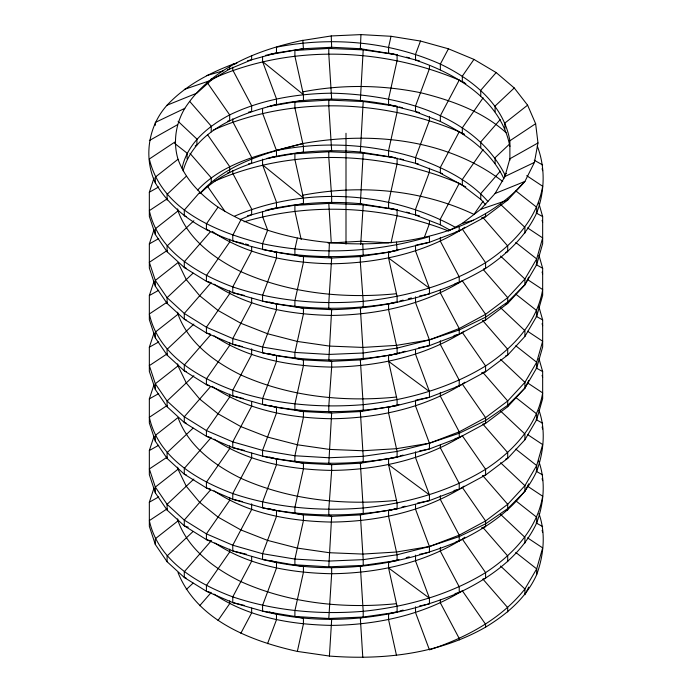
<?xml version="1.0" encoding="UTF-8"?>
<svg xmlns="http://www.w3.org/2000/svg" width="692" height="692" viewBox="0 0 692 692"><rect width="100%" height="100%" fill="white"/><g stroke="black" fill="none" stroke-linecap="round" stroke-linejoin="round"><path stroke-width="1.04" d="M329.409 242.754L328.795 256.853L331.658 258.021L360.342 256.585L388.575 252.277L429.429 242.304L459.228 230.938L485.585 216.734L507.712 200.075L524.917 181.434L534.414 162.421L537.978 142.967L535.634 123.695L527.598 105.175L514.26 87.971L496.155 72.565L473.959 59.4L448.442 48.803L420.494 41.044L391.015 36.287L360.956 34.6L331.252 35.949L300.7 40.759C256.343 50.429 210.48 68.646 184.825 108.341C175.733 123.704 172.905 142.05 178.017 159.255C185.335 179.462 200.775 194.98 218.041 207.15C270.736 240.297 335.534 247.918 396.481 242.053C444.117 236.517 492.6 218.118 524.917 181.434L495.091 193.5L480.758 209.269L462.325 223.395L448.598 230.938M360.956 34.6L360.342 48.7L363.205 49.867L397.096 54.755L397.096 60.489L388.575 98.93L388.575 104.674L419.499 112.588M538.956 513.585C545.962 533.298 543.756 555.235 536.681 574.628C526.396 597.715 506.778 614.297 485.585 627.151C438.468 654.199 382.754 660.194 329.409 656.051L331.658 619.651L328.795 618.484L294.904 616.468L262.571 611.114L232.772 602.611L206.415 591.279L184.288 577.491L167.083 561.722L155.319 544.492L149.342 526.361L149.342 502.193L153.987 488.085M360.722 244.38L363.205 204.849L360.342 203.682C329.626 200.879 298.633 202.843 268.531 209.564M297.344 238.117L294.904 249.103L294.904 254.838L303.425 256.585L331.658 258.021L328.795 302.776L328.795 308.52L331.658 309.687C385.141 308.312 439.403 296.115 485.585 268.392C506.786 254.31 525.747 236.318 536.681 212.998C544.855 191.58 545.504 167.447 537.251 145.951M391.015 36.287L388.575 47.272L388.575 53.007L419.499 60.931M178.017 572.552C197.09 620.464 250.634 640.991 297.344 651.414L303.425 623.959L303.425 618.216L294.904 616.468L294.904 610.733L303.425 572.293L303.425 566.549L262.571 559.447L232.772 550.953L206.415 539.622L184.288 525.833L167.083 510.065L155.319 492.834L149.342 474.703L149.342 450.527L153.987 436.427M391.015 242.935L397.096 215.48L397.096 209.737L360.342 203.682L363.205 153.191L360.342 152.024C329.963 149.264 299.307 151.098 269.525 157.69M495.091 193.5L504.901 176.512L509.883 158.771L537.978 142.967M153.987 229.779L149.342 243.878L149.342 268.055L155.319 286.185L167.083 303.416L184.288 319.185L206.415 332.973L232.772 344.305L262.571 352.808L276.48 355.679L303.425 359.909L331.658 361.345L360.342 359.909L397.096 353.863L429.429 345.628L459.228 334.262L485.585 320.059L507.712 303.399L524.917 284.758L536.681 264.655L542.658 243.662L542.658 216.613L538.67 202.618M153.987 281.445L149.342 295.545L149.342 319.713L155.319 337.843L167.083 355.082L184.288 370.851L206.415 384.631L232.772 395.971L262.571 404.465L276.48 407.337L303.425 411.567L331.658 413.012L360.342 411.576L397.096 405.521L429.429 397.295L459.228 385.92L485.585 371.716L507.712 355.065L524.917 336.424L536.681 316.322L542.658 295.32L542.658 268.28L538.956 255.279M153.987 333.103L149.342 347.202L149.342 371.379L155.319 389.51L167.083 406.74L184.288 422.509L206.415 436.297L232.772 447.629L262.571 456.123L276.48 459.004L303.425 463.233L331.658 464.669L360.342 463.233L397.096 457.178L429.429 448.952L459.228 437.586L485.585 423.383L507.712 406.723L524.917 388.082L536.681 367.98L542.658 346.977L542.658 319.938L538.67 305.942M153.987 384.769L149.342 398.869L149.342 423.037L155.319 441.167L167.083 458.398L184.288 474.176L206.415 487.955L232.772 499.287L262.571 507.79L276.48 510.661L303.425 514.891L331.658 516.327L360.342 514.9L397.096 508.845L429.429 500.61L459.228 489.244L485.585 475.041L507.712 458.389L524.917 439.749L536.681 419.646L542.658 398.644L542.658 371.604L538.956 358.603M268.202 508.386L276.48 510.661L276.48 516.405L262.571 553.712L262.571 559.447C327.904 575.744 397.658 566.938 459.228 540.91C490.983 525.859 521.405 503.932 536.681 471.304C543.756 451.919 545.962 429.974 538.956 410.261M271.299 560.901L276.48 562.328L276.48 568.063L262.571 605.37L262.571 611.114C327.904 627.402 397.658 618.605 459.228 592.568C490.983 577.517 521.405 555.589 536.681 522.962C543.929 503.24 545.919 480.923 538.67 460.924M398.938 559.517L388.575 562.25L388.575 567.985L397.096 606.426L397.096 612.169L363.205 617.048L328.795 618.484L331.658 573.737L331.658 567.994L328.795 566.826L331.658 516.327L328.795 515.159L328.795 509.424L331.658 470.413L331.658 464.669L328.795 463.502L331.658 413.012L328.795 411.844L328.795 406.1L331.658 367.089L331.658 361.345L328.795 360.177L331.658 309.687L303.425 308.243L294.904 306.504L294.904 300.76L303.425 262.32L303.425 256.585C248.696 248.93 185.447 233.853 155.319 182.861C143.443 157.352 148.183 126.074 167.083 105.193C185.006 85.99 208.422 73.447 232.772 64.304L236.88 63.136M396.871 508.404L388.575 510.584L388.575 516.327L397.096 554.768L397.096 560.503L363.205 565.39L328.795 566.826L294.904 564.81L294.904 559.067L303.425 520.635L303.425 514.891L294.904 513.153L294.904 507.409L303.425 468.968L303.425 463.233L294.904 461.486L294.904 455.751L303.425 417.311L303.425 411.567L294.904 409.828L294.904 404.085L303.425 365.644L303.425 359.909L294.904 358.162L294.904 352.427L303.425 313.986L303.425 308.243L276.48 304.022L262.571 301.141L232.772 292.647L206.415 281.307L184.288 267.527L167.083 251.758L155.319 234.519L149.342 216.388L149.342 192.22L153.987 178.121M182.117 168.044C187.273 143.201 208.309 126.195 229.675 114.907C261.368 99.57 296.678 93.645 331.658 93.186C395.253 94.64 473.527 113.133 504.901 174.704L505.454 176.676M183.112 170.812C194.426 130.477 239.743 113.661 276.48 104.596C316.261 96.508 357.522 97.702 397.096 106.412L397.096 112.156L388.575 150.596L388.575 156.331L418.504 164.047M267.536 230.419L262.571 243.74L262.571 249.483C306.815 258.799 352.686 258.791 397.096 250.539L396.481 242.053M420.494 41.044L415.52 54.365L415.52 60.109C456.495 73.88 501.363 100.582 509.883 146.522M267.536 643.707L276.48 619.729L276.48 613.986L269.231 611.987M424.213 237.693L429.429 223.706L429.429 220.835M167.101 250.53L149.342 262.311L155.319 280.442L167.083 297.672L184.288 313.45L206.415 327.23L232.772 338.57L262.571 347.064L294.904 352.427L328.795 354.442L363.205 353.007L397.096 348.119L429.429 339.884L459.228 329.954L485.585 317.187L507.712 301.963L524.917 284.758L528.714 277.155M167.101 353.854L149.342 365.635L155.319 383.766L167.083 400.997L184.288 416.774L206.415 430.554L232.772 441.885L262.571 450.388L294.904 455.751L328.795 457.758L363.205 456.331L397.096 451.443L429.429 443.209L459.228 433.278L485.585 420.511L507.712 405.287L524.917 388.082L528.714 380.479M167.101 457.178L149.342 468.96L155.319 487.09L167.083 504.321L184.288 520.09L206.415 533.878L232.772 545.209L262.571 553.712L294.904 559.067L328.795 561.082L363.205 559.646L397.096 554.768L429.429 546.533L459.228 536.603L485.585 523.835L507.712 508.611L524.917 491.406L528.714 483.803M528.714 587.127L524.917 594.731L524.917 588.987L536.681 568.885L542.658 547.891L527.598 537.892M240.859 219.961L232.772 235.245L232.772 240.98L243.255 243.498M448.442 48.803L440.354 64.079L440.354 69.823M465.82 83.645L459.228 80.09L440.354 115.746L440.354 121.481C466.192 134.127 491.277 151.963 503.871 178.648M463.934 134.291L459.228 131.757L440.354 167.403L440.354 173.147L462.325 185.222L480.758 199.339L485.775 204.858M465.82 186.97L459.228 183.415L440.354 219.061L440.354 224.805L450.423 230.341M240.859 633.258L251.646 612.887L251.646 608.104M218.041 207.15L206.415 223.905L206.415 229.649L209.442 230.514M473.959 59.4L462.325 76.155L462.325 81.898L464.349 82.478M483.137 97.823L462.325 127.821L462.325 133.556L464.349 134.136M483.137 149.489L462.325 179.479L462.325 185.222M483.137 201.147L473.959 214.382C420.995 189.374 360.004 184.332 302.811 195.205M218.041 620.439L229.675 603.675L229.675 600.812M199.694 192.419L184.288 210.126L184.288 215.861L186.286 216.544M210.567 231.578L184.288 261.784L184.288 267.527L186.286 268.211M211.242 282.457L184.288 313.45L184.288 319.185L186.286 319.868M210.567 334.902L184.288 365.108L184.288 370.851L186.286 371.526M210.567 386.568L184.288 416.774L184.288 422.509L186.286 423.193M496.155 72.565L480.758 90.271L480.758 96.015M211.242 437.448L184.288 468.432L184.288 474.176L186.286 474.85M500.238 119.543L480.758 141.938L480.758 147.673M210.567 489.893L184.288 520.09L184.288 525.833L188.285 527.192M500.238 171.201L480.758 193.596L480.758 199.339M211.242 540.772L184.288 571.756L184.288 577.491L186.286 578.175M199.694 605.708L211.242 592.43M199.927 193.44C225.687 164.54 264.344 153.114 300.7 144.083L302.811 143.547C370.454 131.35 446.859 138.504 502.738 181.494M186.26 176.278L167.083 194.357L167.083 200.092M193.864 220.765L167.083 246.015L167.083 251.758M193.103 273.141L167.083 297.672L167.083 303.416M193.864 324.09L167.083 349.339L167.083 355.082M193.864 375.747L167.083 400.997L167.083 406.74M514.26 87.971L495.091 106.049L495.091 111.784M193.103 428.132L167.083 452.663L167.083 458.398M509.667 143.971L495.091 157.707L495.091 163.45M193.864 479.072L167.083 504.321L167.083 510.065M193.103 531.456L167.083 555.987L167.083 561.722M186.26 589.567L193.103 583.114M197.704 189.997C225.125 160.933 265.823 153.304 302.811 143.547M200.092 193.587C220.523 172.965 248.826 162.914 276.48 156.254L276.48 150.519L262.571 113.211L262.571 108.428M178.017 159.255L155.319 177.117L155.319 182.861M177.671 208.88L178.017 210.922L155.319 228.784L155.319 234.519M177.671 312.204L178.017 314.246L155.319 332.108L155.319 337.843M177.671 363.862L178.017 365.904L155.319 383.766L155.319 389.51M527.598 105.175L504.901 123.038L504.901 128.781M506.587 173.381L504.901 174.704L504.901 176.616M177.671 467.187L178.017 469.228L155.319 487.09L155.319 492.834M177.671 518.844L178.017 520.886L155.319 538.748L155.319 544.492M464.834 227.21L462.325 229.13L485.585 262.657L485.585 268.392L483.57 268.972M214.01 335.81C248.402 359.053 290.856 366.319 331.658 367.089C377.14 366.552 423.357 356.665 462.325 332.454L464.003 331.174M464.834 382.192L462.325 384.112L485.585 417.639L485.585 423.383L482.558 424.248M214.01 490.792C248.402 514.035 290.856 521.301 331.658 522.071C377.14 521.534 423.357 511.656 462.325 487.436L464.003 486.156M464.834 537.174L462.325 539.103L485.585 572.621L485.585 578.365L482.558 579.23M195.17 146.012L196.909 144.792L196.909 139.057L178.069 121.29M175.093 141.903L149.342 158.987C161.331 209.953 216.881 232.296 262.571 243.74C317.68 255.305 375.505 252.788 429.429 236.569L429.429 242.304L416.515 244.977M167.101 198.872L149.342 210.653C158.061 250.729 197.09 273.608 232.772 286.903C274.637 301.029 319.306 304.887 363.205 301.34C406.066 296.877 448.615 285.277 485.585 262.657C512.711 244.916 537.07 219.295 542.658 186.252L526.716 175.673M167.101 302.188L149.342 313.978C158.061 354.053 197.09 376.932 232.772 390.227C274.637 404.353 319.306 408.211 363.205 404.664C406.066 400.201 448.615 388.601 485.585 365.973C512.711 348.24 537.07 322.619 542.658 289.576L527.598 279.585M509.883 160.276L509.883 140.779L535.634 123.695M167.101 405.512L149.342 417.302C158.061 457.377 197.09 480.257 232.772 493.552C274.637 507.677 319.306 511.535 363.205 507.989C406.066 503.525 448.615 491.926 485.585 469.297C512.711 451.565 537.07 425.935 542.658 392.9L527.598 382.91M167.101 508.836L149.342 520.618C158.061 560.702 197.09 583.572 232.772 596.876C274.637 610.993 319.306 614.851 363.205 611.313C406.066 606.849 448.615 595.25 485.585 572.621C512.711 554.889 537.07 529.259 542.658 496.225L527.598 486.234M149.342 140.554L177.437 124.759M149.342 192.22L158.71 186.952M149.342 243.878L158.71 238.61M149.342 295.545L158.71 290.277M149.342 347.202L158.71 341.935M149.342 398.869L158.71 393.601M149.342 450.527L158.71 445.259M149.342 502.193L158.71 496.925M461.408 229.632C422.682 253.566 376.777 263.194 331.658 263.764C290.112 263.064 246.975 255.322 212.167 231.362M461.408 384.622C422.682 408.548 376.777 418.184 331.658 418.747C290.112 418.046 246.975 410.304 212.167 386.344M461.408 539.604C422.682 563.539 376.777 573.166 331.658 573.737C291.22 572.933 249.12 565.892 214.927 543.021M184.825 108.341L155.319 122.432L155.319 125.295M504.901 176.512L534.414 162.421M213.248 78.438C290.406 44.132 382.045 47.54 459.228 80.09M213.248 130.105C290.406 95.79 382.045 99.198 459.228 131.757M214.217 181.347C291.176 147.474 382.365 151.003 459.228 183.415M234.45 216.224C304.454 186.157 389.354 190.637 455.916 227.616M240.185 219.563L251.646 214.762L276.48 207.92L276.48 202.176L262.571 164.869L262.571 159.134M167.083 105.193L196.909 93.135L211.242 80.229L229.675 68.984L251.646 59.771L276.48 52.929L303.425 48.708L331.658 47.264L360.342 48.7L397.096 54.755M184.288 89.424L211.242 80.229L211.242 78.793M480.758 209.269L507.712 200.075L507.712 198.647M505.714 252.424L507.712 251.741L507.712 245.997L482.886 217.461M505.714 304.082L507.712 303.399L507.712 297.664L483.596 269.941M505.714 355.749L507.712 355.065L507.712 349.322L482.886 320.785M505.714 459.064L507.712 458.389L507.712 452.646L483.596 424.923M505.714 510.731L507.712 510.047L507.712 504.304L482.886 475.767M206.415 75.644L223.602 70.722M227.651 69.563L229.675 68.984L229.675 66.112M227.651 121.221L229.675 120.642L229.675 114.907L207.02 82.261M227.651 172.888L229.675 172.308L229.675 166.564L207.635 134.81M244.077 221.803C310.5 202.306 383.878 205.576 448.304 230.912M462.325 223.395L473.449 220.203M481.546 217.893L485.585 216.734L485.585 213.863M482.558 320.924L485.585 320.059L485.585 314.315L462.325 280.796C423.357 305.008 377.14 314.886 331.658 315.422C290.856 314.652 248.402 307.395 214.01 284.144M481.546 372.876L485.585 371.716L485.585 365.973L462.325 332.454M482.558 475.906L485.585 475.041L485.585 469.297L462.325 435.778C423.357 459.99 377.14 469.877 331.658 470.413C290.856 469.643 248.402 462.377 214.01 439.135M481.546 527.858L485.585 526.698L485.585 520.964L462.325 487.436M393.757 250.911L388.575 252.277L388.575 258.021L397.096 296.453L397.096 302.196C352.686 310.457 306.815 310.457 262.571 301.141L262.571 295.406L276.48 258.099L276.48 252.355L271.299 250.928M395.833 250.366L398.938 249.553M395.833 302.032L388.575 303.944L388.575 309.679L397.096 348.119L397.096 353.863C352.686 362.115 306.815 362.124 262.571 352.808L262.571 347.064L276.48 309.757L276.48 304.022L269.231 302.023M399.976 300.933L403.09 300.12M408.271 298.754L411.377 297.932M399.976 352.6L388.575 355.602L388.575 361.345L397.096 399.777L397.096 405.521C352.686 413.781 306.815 413.781 262.571 404.465L262.571 398.722L276.48 361.423L276.48 355.679L268.202 353.396M402.052 352.055L405.157 351.233M398.938 404.535L388.575 407.259L388.575 413.003L397.096 451.443L397.096 457.178C352.686 465.439 306.815 465.448 262.571 456.123L262.571 450.388L276.48 413.081L276.48 407.337L271.299 405.919M397.909 456.469L388.575 458.926L388.575 464.661L397.096 503.101L397.096 508.845C352.686 517.097 306.815 517.106 262.571 507.79L262.571 502.046L276.48 464.739L276.48 459.004L269.231 457.005M399.976 455.924L403.09 455.102M402.052 507.037L405.157 506.215M406.195 557.605L409.309 556.792M397.909 611.451L388.575 613.908L388.575 619.651L396.481 655.341M399.976 610.906L403.09 610.084M232.772 64.304L235.92 63.552M247.451 60.784L251.646 59.771L251.646 55.472M248.497 112.19L251.646 111.438L251.646 105.694L232.772 70.048L232.772 67.176M248.497 163.857L251.646 163.096L251.646 157.361L232.772 121.705L232.772 118.834M247.451 215.766L251.646 214.762L251.646 209.019L232.772 173.372L232.772 170.5M456.08 231.69L459.228 230.938L459.228 226.63M455.033 283.608L459.228 282.596L459.228 276.861L440.354 241.205L440.354 237.382M453.987 335.516L459.228 334.262L459.228 328.518L440.354 292.872L440.354 290M456.08 386.681L459.228 385.92L459.228 380.185L440.354 344.529L440.354 340.706M455.033 438.59L459.228 437.586L459.228 431.843L440.354 396.196L440.354 392.364M453.987 490.507L459.228 489.244L459.228 483.509L440.354 447.854L440.354 444.982M456.08 541.663L459.228 540.91L459.228 535.167L440.354 499.52L440.354 495.688M455.033 593.572L459.228 592.568L459.228 586.825L440.354 551.178L440.354 547.355M268.531 54.573L276.48 52.929L276.48 47.194C331.139 36.356 389.259 41.399 440.354 64.079C472.039 79.199 503.594 104.241 509.883 140.779M270.52 105.824L276.48 104.596L276.48 98.852L262.571 61.545L262.571 56.761M419.499 296.02L429.429 293.97L429.429 288.227L415.52 250.919L415.52 245.184M418.504 347.886L429.429 345.628L429.429 339.884L415.52 302.586L415.52 296.842M416.515 399.959L429.429 397.295L429.429 391.551L415.52 354.243L415.52 349.46M419.499 451.002L429.429 448.952L429.429 443.209L415.52 405.91L415.52 400.166M417.51 503.075L429.429 500.61L429.429 494.875L415.52 457.568L415.52 451.824M419.499 554.327L429.429 552.277L429.429 546.533L415.52 509.226L415.52 504.442M419.499 605.993L429.429 603.934L429.429 598.199L415.52 560.892L415.52 555.148M265.702 55.291L303.425 48.708L302.811 40.222M267.787 106.603L303.425 100.366L303.425 94.622L294.904 56.19L294.904 50.447L328.795 48.431L363.205 49.867L360.342 100.366L363.205 101.534L397.096 106.412M266.74 158.442L303.425 152.032L303.425 146.289L294.904 107.848L294.904 102.113L328.795 100.098L363.205 101.534L360.342 152.024L395.201 157.69M265.702 210.273L303.425 203.69L303.425 197.947L294.904 159.515L294.904 153.771L328.795 151.756L363.205 153.191L394.976 157.767M276.48 150.519C322.507 141.28 370.687 143.789 415.52 157.69C442.136 167.196 469.072 179.79 487.929 201.484M302.811 91.88C341.632 84.355 381.768 84.779 420.494 92.702C451.106 100.254 482.238 111.213 506.034 132.63M328.094 243.074L360.956 241.248L388.861 242.814M396.481 293.711C343.872 298.961 289.412 293.451 240.859 271.627C214.416 258.574 188.475 239.631 178.017 210.922M396.481 397.035C343.872 402.286 289.412 396.775 240.859 374.952C214.416 361.89 188.475 342.955 178.017 314.246M396.481 500.359C343.872 505.61 289.412 500.1 240.859 478.276C214.416 465.214 188.475 446.279 178.017 417.57L155.319 435.424L155.319 441.167M396.481 603.683C343.872 608.934 289.412 603.424 240.859 581.591C214.416 568.539 188.475 549.595 178.017 520.886M397.096 209.737L363.205 204.849L328.795 203.413L294.904 205.429L294.904 211.172L301.184 239.518M297.344 651.414L329.409 656.051M419.499 215.913L388.575 207.998L388.575 202.254L397.096 163.814L397.096 158.079M442.456 173.649L415.52 163.433L415.52 157.69L429.429 120.382L429.429 116.559M245.349 243.999L248.497 244.76M244.302 295.415L232.772 292.647L232.772 286.903L251.646 251.257L251.646 246.473M242.209 346.571L232.772 344.305L232.772 338.57L251.646 302.914L251.646 298.131M243.255 398.488L232.772 395.971L232.772 390.227L251.646 354.572L251.646 348.837M244.302 450.397L232.772 447.629L232.772 441.885L251.646 406.239L251.646 401.455M242.209 501.553L232.772 499.287L232.772 493.552L251.646 457.896L251.646 453.113M246.404 554.223L232.772 550.953L232.772 545.209L251.646 509.563L251.646 503.819M244.302 605.379L232.772 602.611L232.772 596.876L251.646 561.221L251.646 556.437M406.481 57.142L409.612 57.938M399.18 106.949L402.312 107.744M400.218 158.875L403.349 159.67M406.481 212.124L409.612 212.92M210.454 282.466L206.415 281.307L206.415 275.572L229.675 242.044L229.675 239.172M210.454 334.132L206.415 332.973L206.415 327.23L229.675 293.711L229.675 290.839M209.442 385.505L206.415 384.631L206.415 378.896L229.675 345.369L229.675 342.497M210.454 437.448L206.415 436.297L206.415 430.554L229.675 397.035L229.675 394.163M210.454 489.114L206.415 487.955L206.415 482.212L229.675 448.693L229.675 445.821M211.467 541.066L206.415 539.622L206.415 533.878L229.675 500.351L229.675 497.487M210.454 592.438L206.415 591.279L206.415 585.536L229.675 552.017L229.675 549.145M440.354 121.481L415.52 111.767L415.52 106.032L429.429 68.724L429.429 65.852M440.354 224.805L415.52 215.091L415.52 209.356L429.429 172.048L429.429 168.217M534.233 160.215L542.658 164.956M536.101 212.928L542.658 216.613M536.101 264.586L542.658 268.28M536.101 316.253L542.658 319.938M536.101 367.91L542.658 371.604M536.101 419.577L542.658 423.262M536.101 471.235L542.658 474.92M536.101 522.901L542.658 526.586M214.01 594.117C248.402 617.359 290.856 624.625 331.658 625.395C377.14 624.859 423.357 614.98 462.325 590.76L485.585 624.288L485.585 627.151M527.598 227.928L542.658 237.918L536.681 258.92L524.917 279.023L507.712 297.664L485.585 314.315L459.228 328.518L429.429 339.884L396.481 345.377L362.798 347.427L329.409 346.078L297.344 341.441L267.536 333.743L240.859 323.285L218.041 310.466L199.694 295.743L186.26 279.603L178.017 262.579L155.319 280.442L155.319 286.185M527.598 331.252L542.658 341.243L536.681 362.245L524.917 382.347L507.712 400.988L485.585 417.639L459.228 431.843L429.429 443.209L396.481 448.693L362.798 450.752L329.409 449.402L297.344 444.766L267.536 437.067L240.859 426.609L218.041 413.79L199.694 399.068L186.26 382.927L178.017 365.904M527.598 434.576L542.658 444.567L536.681 465.56L524.917 485.672L507.712 504.304L485.585 520.964L459.228 535.167L429.429 546.533L396.481 552.017L362.798 554.076L329.409 552.726L297.344 548.09L267.536 540.383L240.859 529.934L218.041 517.114L199.694 502.383L186.26 486.251L178.017 469.228M388.575 258.021L429.429 288.227M388.575 361.345L429.429 391.551M388.575 464.661L429.429 494.875M388.575 567.985L429.429 598.199M515.774 190.802L536.681 207.254L536.681 212.998M515.774 242.468L536.681 258.92L536.681 264.655M515.774 294.126L536.681 310.578L536.681 316.322M515.774 345.792L536.681 362.245L536.681 367.98M515.774 397.45L536.681 413.902L536.681 419.646M174.557 143.305L187.1 153.174L187.1 158.918M515.774 449.108L536.681 465.56L536.681 471.304M515.774 500.774L536.681 517.227L536.681 522.962M515.774 552.432L536.681 568.885L536.681 574.628M262.571 61.545L303.425 94.622M262.571 164.869L303.425 197.947M500.584 204.417L524.917 227.357L524.917 233.1M500.584 256.083L524.917 279.023L524.917 284.758M500.584 307.741L524.917 330.681L524.917 336.424M500.584 359.407L524.917 382.347L524.917 388.082M500.584 411.065L524.917 434.005L524.917 439.749M500.584 462.732L524.917 485.672L524.917 491.406M500.584 514.39L524.917 537.329L524.917 543.073M500.584 566.056L524.917 588.987C500.896 619.357 465.586 637.868 429.429 649.857L415.52 612.55L415.52 606.815M482.886 372.443L507.712 400.988L507.712 406.723M189.963 101.689L211.242 126.152L211.242 131.887M189.963 153.347L211.242 177.809L211.242 183.553M482.886 527.434L507.712 555.97L507.712 561.714M483.596 579.905L507.712 607.628L507.712 611.936M207.635 186.468L224.779 211.172M267.83 230.652L262.571 216.535L262.571 211.752M542.087 168.692L542.658 170.69M542.087 220.359L542.658 222.357M542.087 272.017L542.658 274.015M542.087 323.683L542.658 325.681M542.087 375.341L542.658 377.339M542.087 426.999L542.658 429.005M542.087 478.665L542.658 480.663M542.087 530.323L542.658 532.33M362.798 244.103L363.205 255.417L360.342 256.585L360.342 262.329L363.205 301.34L363.205 307.084L360.342 308.251L363.205 353.007L363.205 358.741L360.342 359.909L363.205 404.664L363.205 410.408L360.342 411.576L363.205 456.331L363.205 462.066L360.342 463.233L363.205 507.989L363.205 513.732L360.342 514.9L363.205 559.646L363.205 565.39L360.342 566.558L363.205 611.313L363.205 617.048L360.342 618.216L362.798 657.4M331.252 35.949L331.658 47.264L328.795 48.431L328.795 54.175L331.658 98.93L328.795 100.098L328.795 105.833L331.658 150.588L328.795 151.756L328.795 157.499L331.658 196.511L331.658 202.254L328.795 203.413L331.252 242.598M459.228 639.927L459.228 638.491L440.354 602.836L440.354 599.973M346 133.271L346 244.129"/></g></svg>
